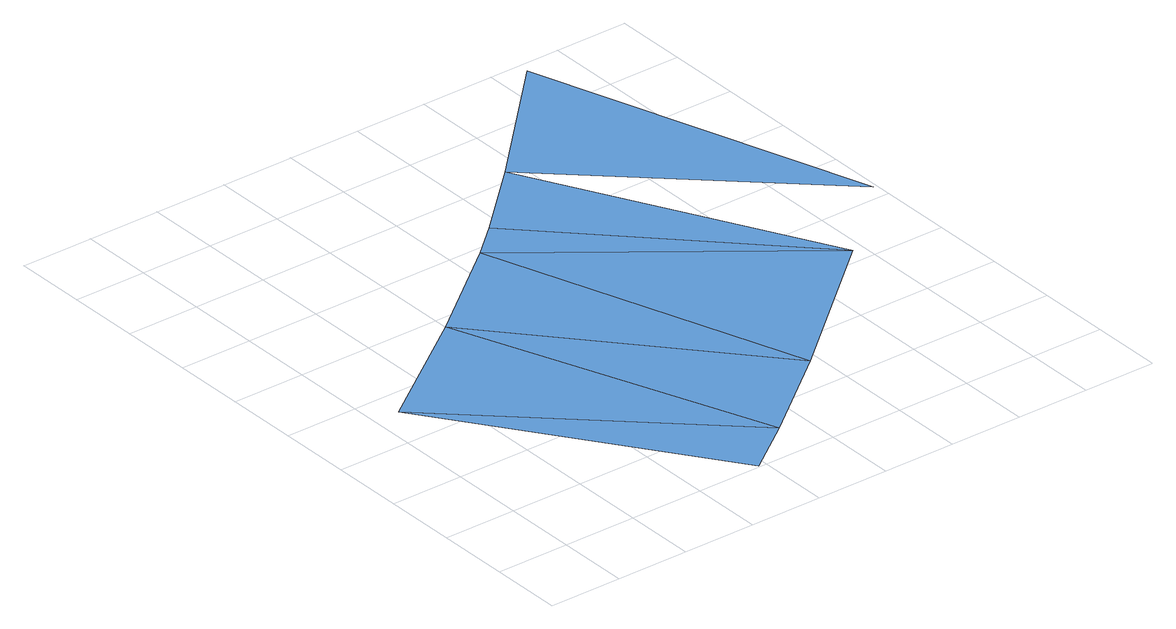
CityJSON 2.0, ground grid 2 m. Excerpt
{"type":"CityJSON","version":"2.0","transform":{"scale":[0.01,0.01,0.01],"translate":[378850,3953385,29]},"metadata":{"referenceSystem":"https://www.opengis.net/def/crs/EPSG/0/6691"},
"CityObjects":{
"waterbody1":{"type":"WaterBody","attributes":{"name":"妙正寺川","class":"1030"},"geometry":[{"type":"MultiSurface","lod":"1","boundaries":[[[0,1,2]],[[1,3,2]],[[1,4,3]],[[4,5,3]],[[4,6,5]],[[6,7,5]],[[6,8,7]],[[9,10,8]]]}]}
},
"vertices":[
[582,4,58],[728,112,58],[73,724,58],[402,963,58],[977,309,58],[679,1181,58],[1371,646,58],[766,1257,58],[956,1437,58],[1592,846,58],[1286,1770,58]
]}
